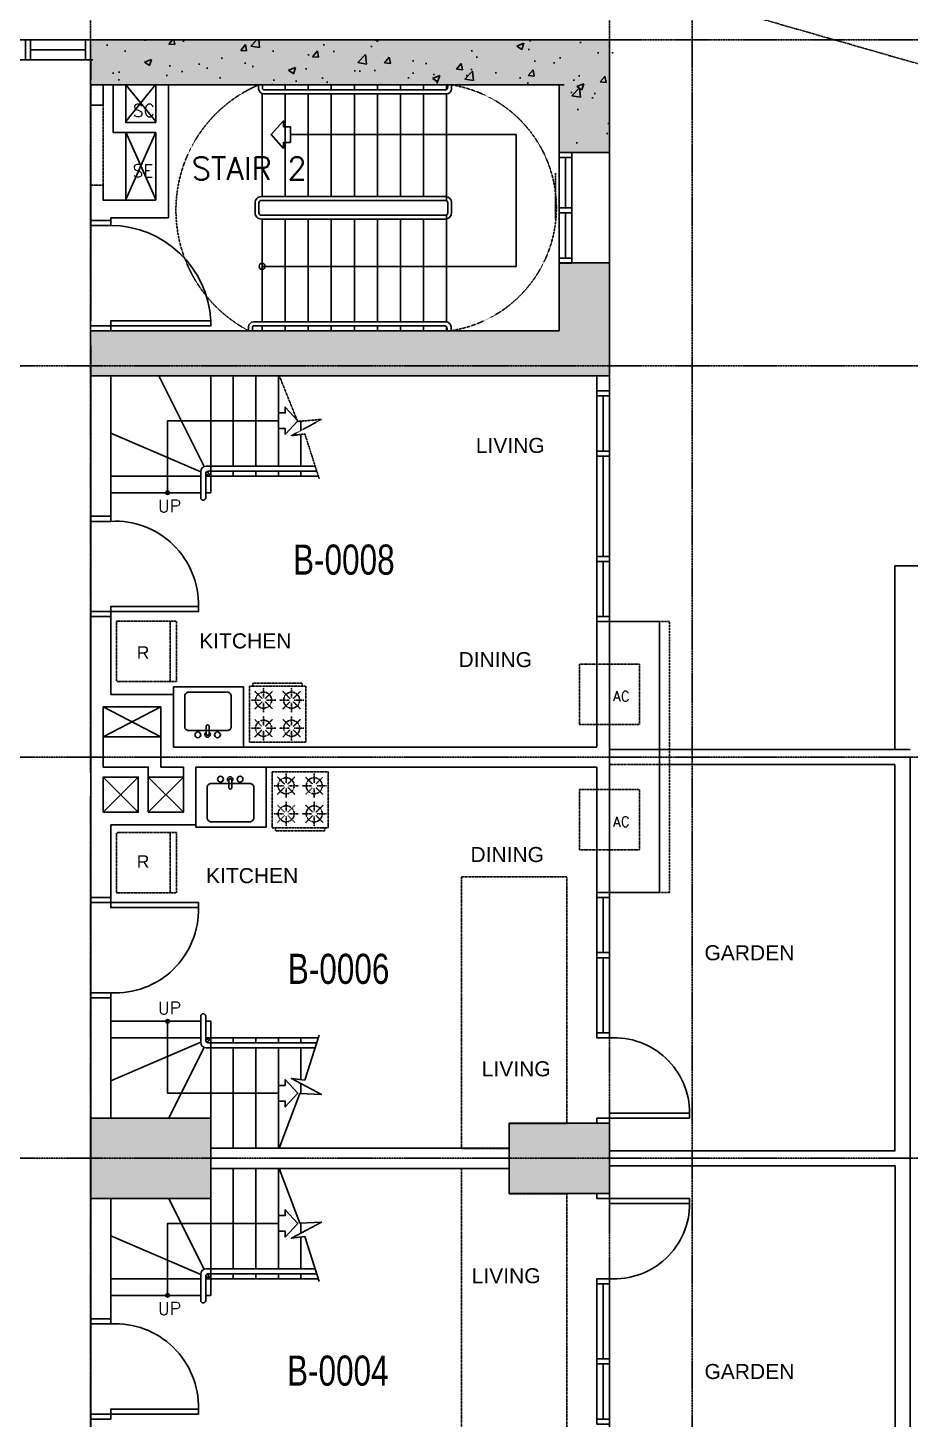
# Model space of a CAD drawing. Header units: inches. Extents: x -189245 to 740841, y -215444 to 469401.
# Drawn here: x -152777 to -143975, y -104905 to -91035 of the extents above; entities that cross this region are included whole.
import ezdxf
from ezdxf.enums import TextEntityAlignment as Align

# ---------------------------------------------------------------- set-up
doc = ezdxf.new("R2010")
doc.units = ezdxf.units.IN
doc.header["$LTSCALE"] = 10
doc.header["$MEASUREMENT"] = 0
for name, pattern in [('GRID NORMAL$0$GRID BASEMENT$0$GRID GROUND$0$GRID$0$$0$PHANTOM', [2.5, 1.25, -0.25, 0.25, -0.25, 0.25, -0.25]), ('HIDDEN', [0.375, 0.25, -0.125]), ('HIDDEN2', [0.1875, 0.125, -0.0625])]:
    doc.linetypes.add(name, pattern=pattern)
for name, color, linetype in [('1', 1, 'Continuous'), ('2', 2, 'Continuous'), ('3', 252, 'Continuous'), ('A-CMU PLASTER', 8, 'Continuous'), ('A-CMU WALL', 4, 'Continuous'), ('A-DOOR', 1, 'Continuous'), ('A-EQUIPMENT', 2, 'Continuous'), ('A-EQUIPTMENT', 1, 'Continuous'), ('A-FIXTURE', 2, 'Continuous'), ('A-GRID', 8, 'Continuous'), ('A-HATCH GRAVEL', 8, 'Continuous'), ('A-HATCH-SOLID', 252, 'Continuous'), ('A-RAILING', 2, 'Continuous'), ('A-SHEARWALL', 6, 'Continuous'), ('A-STAIR', 1, 'Continuous'), ('A-TEXT', 3, 'Continuous'), ('A-UNIT NUMBER', 2, 'Continuous'), ('A-WINDOW', 2, 'Continuous'), ('COLUMN', 6, 'Continuous'), ('HATCH TSG', 9, 'Continuous'), ('STIFENER', 6, 'Continuous'), ('TEXT', 3, 'Continuous'), ('TSG- LOW WALL', 22, 'Continuous'), ('TSG- OPENNING', 1, 'Continuous'), ('TSG- plaster', 4, 'Continuous'), ('TSG- PRE CAST', 4, 'Continuous'), ('TSG- WALL 100', 244, 'Continuous'), ('TSG-DIM_WINDWS', 1, 'Continuous')]:
    doc.layers.add(name, color=color, linetype=linetype)
doc.layers.add('DEFPOINT', color=7, linetype='Continuous', plot=False)
doc.styles.add('ARIAL', font='ARIAL.TTF', dxfattribs={"width": 0.75})
doc.styles.add('PRSP_Simplex', font='simplex.shx')

# ---------------------------------------------------------------- blocks, each defined once
blk = doc.blocks.new('SINK3')
at = {"layer": 'A-FIXTURE', "color": 2, "linetype": 'Continuous'}
for p, q in [((421, 17), (335, 17)), ((421, -12), (335, -12))]:
    blk.add_line(p, q, dxfattribs=at)
blk.add_lwpolyline([(40, 232), (342, 232, -0.414214), (382, 192), (382, -192, -0.414214), (342, -232), (40, -232, -0.414214), (0, -192), (0, 192, -0.414214)], format="xyb", close=True, dxfattribs=at)
at = {"layer": 'A-FIXTURE', "color": 2, "linetype": 'ByBlock'}
for centre in [(425, 100), (425, -95)]:
    blk.add_circle(centre, 28.8, dxfattribs=at)
at = {"layer": 'A-FIXTURE', "color": 2, "linetype": 'Continuous'}
for centre, radius, start, end in [((342, 3), 15.7, 115.7914, 244.2086), ((421, 3), 27.3, 211.2757, 148.7243), ((414, 3), 15.7, 295.7914, 64.2086)]:
    blk.add_arc(centre, radius, start, end, dxfattribs=at)
blk = doc.blocks.new('RANGE2')
at = {"layer": 'A-FIXTURE', "color": 1, "linetype": 'HIDDEN2'}
for p, q in [((-280, 0), (280, 0)), ((-280, 0), (-280, -560)), ((280, -560), (280, 0)), ((-158, -122), (-227, -53)), ((-140, -114), (-140, -18)), ((-122, -122), (-53, -53)), ((122, -122), (53, -53)), ((140, -114), (140, -18)), ((158, -122), (227, -53)), ((-166, -140), (-262, -140)), ((-158, -158), (-227, -227)), ((-140, -166), (-140, -262)), ((-122, -158), (-53, -227)), ((-114, -140), (-18, -140)), ((114, -140), (18, -140)), ((122, -158), (53, -227)), ((140, -166), (140, -262)), ((158, -158), (227, -227)), ((166, -140), (262, -140)), ((-158, -402), (-227, -333)), ((-140, -394), (-140, -298)), ((-122, -402), (-53, -333)), ((122, -402), (53, -333)), ((140, -394), (140, -298)), ((158, -402), (227, -333)), ((-166, -420), (-262, -420)), ((-158, -438), (-227, -507)), ((-140, -446), (-140, -542)), ((-122, -438), (-53, -507)), ((-114, -420), (-18, -420)), ((114, -420), (18, -420)), ((122, -438), (53, -507)), ((140, -446), (140, -542)), ((158, -438), (227, -507)), ((166, -420), (262, -420)), ((-280, -560), (280, -560)), ((-246, -560), (-246, -590)), ((-246, -590), (246, -590)), ((246, -560), (246, -590))]:
    blk.add_line(p, q, dxfattribs=at)
for centre in [(-140, -140), (140, -140), (-140, -420), (140, -420)]:
    blk.add_circle(centre, 80, dxfattribs=at)
blk = doc.blocks.new('REF')
at = {"color": 1, "linetype": 'HIDDEN2'}
blk.add_line((-300, 535), (300, 535), dxfattribs=at)
blk.add_lwpolyline([(-300, 0), (300, 0), (300, 600), (-300, 600)], close=True, dxfattribs=at)
blk = doc.blocks.new('A$C2BCE2093')
at = {"layer": 'TSG- OPENNING', "linetype": 'HIDDEN2'}
for points in [[(1000, 100), (1475, 100), (1475, 2809), (425, 2809), (425, 350), (1000, 350), (1000, 100)], [(1000, -100), (1475, -100), (1475, -2809), (425, -2809), (425, -350), (1000, -350), (1000, -100)]]:
    blk.add_lwpolyline(points, dxfattribs=at)

msp = doc.modelspace()

# ---------------------------------------------------------------- hatches: boundary and pattern name
at = {"layer": 'A-HATCH GRAVEL'}
h = msp.add_hatch(dxfattribs=at)
h.set_pattern_fill('AR-CONC', color=256, scale=100, style=0)
h.set_pattern_definition([(50, (-68190.95, 146482.3), (717.2602, -62.7521), [75, -825]), (355, (-68190.95, 146482.3), (-138.7513, 752.1921), [60, -660]), (100.4514, (-68131.2, 146477.06), (578.5094, 689.4395), [63.7402, -701.1421]), (46.1842, (-68190.95, 146682.3), (1067.241, -165.519), [112.5, -1237.5]), (96.6356, (-68102, 146668.5), (934.6627, 974.118), [95.6103, -1051.713]), (351.1842, (-68191, 146682.3), (934.662, 974.1186), [90, -990]), (21, (-68090.95, 146632.3), (596.907, -402.6189), [75, -825]), (326, (-68090.95, 146632.3), (243.3153, 725.15), [60, -660]), (71.4514, (-68041.2, 146598.74), (840.2226, 322.5305), [63.7402, -701.1421]), (37.5, (-68190.95, 146482.3), (12.15986, 332.89385), [0, -652, 0, -670, 0, -662.5]), (7.5, (-68190.95, 146482.3), (263.06954, 394.4117), [0, -382, 0, -637, 0, -252.5]), (327.5, (-68413.95, 146482.3), (533.82244, -22.55487), [0, -250, 0, -780, 0, -1035]), (317.5, (-68513.95, 146482.3), (583.1862, 100.105), [0, -325, 0, -518, 0, -735])])
h.paths.add_polyline_path([(-147374.75621, -91604.32588), (-147374.75621, -92254.32588), (-146974.75226, -92254.32588), (-146974.75226, -91154.32593), (-150404.43181, -91154.32593), (-150570.5119, -91604.32591)])
h.paths.add_polyline_path([(-150404.43181, -91154.32593), (-150987.25215, -91154.32593), (-150987.25215, -91604.32592), (-150570.5119, -91604.32591)])
h.paths.add_polyline_path([(-150987.25215, -91604.32592), (-150987.25215, -91154.32593), (-152149.75225, -91154.32593), (-152149.75225, -91604.32593)])
h.paths.add_polyline_path([(-146924.75621, -91154.32593), (-146974.75225, -91154.32593), (-146974.75225, -92229.32588), (-146974.75225, -92254.32588), (-146924.75621, -92254.32588)])
at = {"layer": 'A-HATCH-SOLID', "ltscale": 2}
for points in [[(-147475.111, -91604.32593), (-147474.75225, -92279.32593), (-146974.93225, -92279.32593), (-146975.111, -91654.32593), (-146975.111, -91154.32593), (-152150.111, -91154.32593), (-152150.111, -91604.32593)], [(-147474.75225, -91604.32593), (-147474.75225, -92279.32593), (-146974.93225, -92277.44933), (-146974.75225, -91654.32593), (-146974.75225, -91154.32593), (-152149.75225, -91154.32593), (-152149.75225, -91604.32593)], [(-147475.111, -94054.32583), (-147474.7672, -93379.32583), (-146975.111, -93379.32583), (-146975.111, -94004.32583), (-146975.111, -94504.32583), (-152150.111, -94504.32583), (-152150.111, -94054.32583)]]:
    msp.add_hatch(color=254, dxfattribs=at).paths.add_polyline_path(points)
at = {"layer": 'HATCH TSG'}
h = msp.add_hatch(color=254, dxfattribs=at)
h.paths.add_polyline_path([(-158824.71608, -94554.32588), (-158824.71608, -93854.32588), (-157824.71608, -93854.32588), (-157824.71608, -94554.32588)])
h.paths.add_polyline_path([(-158824.71608, -98654.32588), (-158824.71608, -97954.32588), (-157824.71608, -97954.32588), (-157824.71608, -98654.32588)])
h.paths.add_polyline_path([(-158824.71608, -106654.32588), (-158824.71608, -105954.32588), (-157724.71608, -105954.32588), (-157724.71608, -106654.32588)])
h.paths.add_polyline_path([(-152149.71608, -102704.32588), (-152149.71608, -101904.32588), (-150949.71608, -101904.32588), (-150949.71608, -102704.32588)])
h.paths.add_polyline_path([(-147974.76923, -102654.32588), (-147974.76923, -101954.32588), (-146974.76923, -101954.32588), (-146974.76923, -102654.32588)])
h.paths.add_polyline_path([(-140399.71608, -109654.32588), (-139699.71608, -109654.32588), (-139699.71608, -108554.32588), (-140399.71608, -108554.32588)])
h.paths.add_polyline_path([(-125399.71608, -117254.32588), (-124699.71608, -117254.32588), (-124699.71608, -116054.32588), (-125399.71608, -116054.32588)])
h.paths.add_polyline_path([(-131399.71608, -117254.32588), (-130699.71608, -117254.32588), (-130699.71608, -116054.32588), (-131399.71608, -116054.32588)])
h.paths.add_polyline_path([(-137399.71608, -117254.32588), (-136699.71608, -117254.32588), (-136699.71608, -116054.32588), (-137399.71608, -116054.32588)])
h.paths.add_polyline_path([(-143398.12939, -117054.32588), (-142698.12939, -117054.32588), (-142698.12939, -116054.32588), (-143398.12939, -116054.32588)])
h.paths.add_polyline_path([(-143398.12939, -120954.32588), (-142698.12939, -120954.32588), (-142698.12939, -122054.32588), (-143398.12939, -122054.32588)])
h.paths.add_polyline_path([(-137399.71608, -120954.32588), (-136699.71608, -120954.32588), (-136699.71608, -122054.32588), (-137399.71608, -122054.32588)])
h.paths.add_polyline_path([(-131399.71608, -120954.32588), (-130699.71608, -120954.32588), (-130699.71608, -122054.32588), (-131399.71608, -122054.32588)])
h.paths.add_polyline_path([(-125399.71608, -120954.32588), (-124699.71608, -120954.32588), (-124699.71608, -122054.32588), (-125399.71608, -122054.32588)])
h.paths.add_polyline_path([(-147974.76923, -128651.52747), (-147974.76923, -127951.52747), (-146974.76923, -127951.52747), (-146974.76923, -128651.52747)])
h.paths.add_polyline_path([(-152149.71672, -127901.52747), (-152149.71672, -128701.52747), (-150949.71672, -128701.52747), (-150949.71672, -127901.52747)])
h.paths.add_polyline_path([(-158824.71608, -136754.32588), (-158824.71608, -136054.32588), (-157824.71608, -136054.32588), (-157824.71608, -136754.32588)])
h.paths.add_polyline_path([(-158824.7154, -124654.32588), (-158824.7154, -123954.32588), (-157724.7154, -123954.32588), (-157724.7154, -124654.32588)])
h.paths.add_polyline_path([(-111949.71608, -110054.32588), (-111349.71608, -110054.32588), (-111349.71608, -108554.32588), (-111949.71608, -108554.32588)])
h.paths.add_polyline_path([(-111949.71608, -113054.32588), (-111349.71608, -113054.32588), (-111349.71608, -114554.32588), (-111949.71608, -114554.32588)])
h.paths.add_polyline_path([(-111949.71608, -117554.32588), (-111349.71608, -117554.32588), (-111349.71608, -116054.32588), (-111949.71608, -116054.32588)])
h.paths.add_polyline_path([(-111949.71608, -120554.32588), (-111349.71608, -120554.32588), (-111349.71608, -122054.32588), (-111949.71608, -122054.32588)])
h.paths.add_polyline_path([(-147974.76923, -109254.32588), (-147974.76923, -108554.32588), (-146974.76923, -108554.32588), (-146974.76923, -109254.32588)])
h.paths.add_polyline_path([(-147974.76923, -122054.32588), (-147974.76923, -121354.32588), (-146974.76923, -121354.32588), (-146974.76923, -122054.32588)])

# ---------------------------------------------------------------- linework, layer by layer
at = {"layer": '1', "linetype": 'HIDDEN2'}
msp.add_lwpolyline([(-150268.30544, -94503.85919), (-150085.00123, -94958.86102), (-149847.42269, -94938.60155), (-150146.80764, -95100.71953), (-150013.26354, -95083.26262), (-149869.66483, -95530.1954)], dxfattribs=at)
at = {"layer": '1'}
for points in [[(-150268.30544, -102203.85919), (-150062.92635, -101657.96633), (-149847.42269, -101669.32867), (-150146.80764, -101507.21069), (-150013.26354, -101524.6676), (-149869.66483, -101077.73482)], [(-150268.30544, -102404.79257), (-150062.92635, -102950.68543), (-149847.42269, -102939.3231), (-150146.80764, -103101.44107), (-150013.26354, -103083.98417), (-149869.66483, -103530.91695)]]:
    msp.add_lwpolyline(points, dxfattribs=at)
at = {"layer": '2', "color": 2}
for points in [[(-151949.55444, -95904.79257), (-151949.55444, -95954.79257), (-152149.55444, -95954.79257), (-152149.55444, -95904.79257)], [(-151949.55444, -96854.79257), (-151949.55444, -96804.79257), (-151074.55444, -96804.79257), (-151074.55444, -96854.79257)], [(-151949.55444, -96854.79257), (-151949.55444, -96904.79257), (-152149.55444, -96904.79257), (-152149.55444, -96854.79257)], [(-151949.55444, -99754.79257), (-151949.55444, -99704.79257), (-152149.55444, -99704.79257), (-152149.55444, -99754.79257)], [(-151949.55444, -99754.79257), (-151949.55444, -99804.79257), (-151074.55444, -99804.79257), (-151074.55444, -99754.79257)], [(-151949.55444, -100704.79257), (-151949.55444, -100654.79257), (-152149.75225, -100654.79257), (-152149.55444, -100704.79257)], [(-151949.55444, -103904.79257), (-151949.55444, -103954.79257), (-152149.55444, -103954.79257), (-152149.55444, -103904.79257)], [(-151949.55444, -104854.79257), (-151949.55444, -104804.79257), (-151074.55444, -104804.79257), (-151074.55444, -104854.79257)], [(-151949.55444, -104854.79257), (-151949.55444, -104904.79257), (-152149.55444, -104904.79257), (-152149.75225, -104854.79257)]]:
    msp.add_lwpolyline(points, close=True, dxfattribs=at)
at = {"layer": '3', "color": 251, "linetype": 'GRID NORMAL$0$GRID BASEMENT$0$GRID GROUND$0$GRID$0$$0$PHANTOM', "flags": 128}
msp.add_lwpolyline([(-107742.41972, -101734.50066), (-108206.40253, -110412.10517), (-107824.74369, -122516.08949), (-106849.52911, -130587.38781), (-161513.31385, -143935.92849), (-162770.44794, -137090.40339), (-163725.52094, -129792.63417), (-164305.8868, -122455.55195), (-164509.46994, -115118.3758), (-164333.28528, -107790.4935), (-163778.69946, -100461.44618), (-162851.04772, -93180.30189), (-161617.26667, -86330.52932), (-107723.46534, -101727.30424)], dxfattribs=at)
at = {"layer": 'A-CMU PLASTER'}
msp.add_line((-152149.55444, -96904.79257), (-151999.55444, -96904.79257), dxfattribs=at)
at = {"layer": 'A-CMU WALL', "linetype": 'Continuous'}
for p, q in [((-152149.57151, -91354.32588), (-152149.57151, -91354.32588)), ((-152149.57151, -91554.32588), (-152149.57151, -91354.32588)), ((-152149.57151, -91554.32588), (-152149.57151, -91354.32588)), ((-151799.74324, -91654.32588), (-151799.74324, -91979.32588))]:
    msp.add_line(p, q, dxfattribs=at)
at = {"layer": 'A-CMU WALL', "color": 1, "linetype": 'ByBlock', "ltscale": 100}
for p, q in [((-151799.74324, -91604.32593), (-151499.49486, -91969.78145)), ((-151797.48572, -91969.78145), (-151499.49276, -91598.3073)), ((-151797.48572, -92073.78145), (-151499.48572, -92747.8406)), ((-151499.48984, -92073.78145), (-151797.48572, -92747.78145))]:
    msp.add_line(p, q, dxfattribs=at)
at = {"layer": 'A-CMU WALL', "color": 1, "linetype": 'Continuous'}
msp.add_line((-152024.57151, -92755.32588), (-152024.57151, -92754.32593), dxfattribs=at)
at = {"layer": 'A-CMU WALL', "color": 1}
for p, q in [((-152024.46688, -97804.32119), (-151449.67992, -98104.32588)), ((-152024.46688, -97804.32119), (-151449.67992, -98104.32588)), ((-152024.45984, -98104.32115), (-151449.67992, -97804.32588)), ((-152024.4631, -98852.67121), (-151674.4631, -98504.32588)), ((-151674.46346, -98854.32588), (-152024.4631, -98504.32588)), ((-151574.4631, -98852.67121), (-151224.4631, -98504.32588)), ((-151224.46346, -98854.32588), (-151574.4631, -98504.32588))]:
    msp.add_line(p, q, dxfattribs=at)
at = {"layer": 'A-CMU WALL'}
for points in [[(-152024.59979, -98104.32119), (-152024.57151, -97804.32119), (-151449.78361, -97804.32588), (-151449.78361, -98104.32588)], [(-152024.4631, -98854.32588), (-151674.57151, -98854.32588), (-151674.4631, -98504.32588), (-152024.4631, -98504.32588)], [(-151574.4631, -98854.32588), (-151224.46346, -98854.32588), (-151224.4631, -98504.32588), (-151574.4631, -98504.32588)]]:
    msp.add_lwpolyline(points, close=True, dxfattribs=at)
at = {"layer": 'A-DOOR', "color": 8}
msp.add_line((-152149.55444, -93954.79257), (-152149.55444, -92954.79257), dxfattribs=at)
at = {"layer": 'A-DOOR', "color": 1}
msp.add_line((-152149.55444, -92954.79257), (-152149.55444, -93954.79257), dxfattribs=at)
at = {"layer": 'A-DOOR'}
msp.add_line((-152149.55444, -95954.79257), (-152149.55444, -109522.41931), dxfattribs=at)
at = {"layer": 'A-DOOR', "color": 2}
for points in [[(-151950.1301, -92955.25921), (-151950.1301, -93005.25921), (-152150.1301, -93005.25921), (-152150.1301, -92955.25921)], [(-151950.1301, -94005.25921), (-151950.1301, -94055.25921), (-152149.94935, -94055.25921), (-152149.94935, -94005.25921)], [(-151950.1301, -94005.25921), (-151950.1301, -93955.25921), (-150950.1301, -93955.25921), (-150950.1301, -94005.25921)], [(-151950.1301, -94005.25921), (-151950.1301, -93955.25921), (-150950.1301, -93955.25921), (-150950.1301, -94005.25921)]]:
    msp.add_lwpolyline(points, close=True, dxfattribs=at)
at = {"layer": 'A-DOOR', "color": 1}
msp.add_arc((-151956.0682, -94012.82564), 1007.58392, 3.275270886, 89.662330542, dxfattribs=at)
msp.add_arc((-151956.0682, -94012.82564), 1007.58392, 3.275270886, 89.662330542, dxfattribs=at)
at = {"layer": 'A-DOOR'}
for centre, start, end in [((-151904.8978, -96784.19015), 358.578672429, 93.081958546), ((-151904.8978, -96784.19015), 358.578672429, 93.081958546), ((-151904.8978, -99825.395), 266.918041454, 1.421327571), ((-151904.8978, -104784.19015), 358.578672429, 93.081958546)]:
    msp.add_arc(centre, 830.59891, start, end, dxfattribs=at)
at = {"layer": 'A-EQUIPMENT', "ltscale": 100}
msp.add_lwpolyline([(-146974.75225, -99654.32294), (-146474.75225, -99654.32294), (-146474.75225, -96954.32878), (-146974.75225, -96954.32878)], dxfattribs=at)
at = {"layer": 'A-EQUIPTMENT', "linetype": 'HIDDEN'}
msp.add_lwpolyline([(-146474.75225, -99654.32294), (-146374.75225, -99654.32294), (-146374.75225, -96954.32878), (-146474.75225, -96954.32878)], dxfattribs=at)
at = {"layer": 'A-EQUIPTMENT', "color": 1, "linetype": 'HIDDEN2'}
for points in [[(-146674.75225, -97979.32586), (-147274.75225, -97979.32586), (-147274.75225, -97379.32586), (-146674.75225, -97379.32586)], [(-146674.75225, -98629.32586), (-147274.75225, -98629.32586), (-147274.75225, -99229.32586), (-146674.75225, -99229.32586)]]:
    msp.add_lwpolyline(points, close=True, dxfattribs=at)
at = {"layer": 'A-FIXTURE', "color": 2}
for p, q in [((-150625.04007, -97603.85919), (-151324.66285, -97603.85919)), ((-151324.66285, -97680.31298), (-151324.66285, -97603.85919)), ((-150625.04007, -97603.85919), (-150625.04007, -98203.85919)), ((-150399.82361, -99004.07103), (-150399.82361, -98404.07103)), ((-151099.44639, -98928.49842), (-151099.44639, -99004.07103)), ((-150399.82361, -99004.07103), (-151099.44639, -99004.07103))]:
    msp.add_line(p, q, dxfattribs=at)
at = {"layer": 'A-GRID', "linetype": 'GRID NORMAL$0$GRID BASEMENT$0$GRID GROUND$0$GRID$0$$0$PHANTOM'}
for p, q in [((-152149.75225, -84045.69046), (-152149.75225, -98460.43838)), ((-146149.75225, -84045.69046), (-146149.75225, -142774.05561)), ((-146974.75225, -85545.62796), (-146974.75226, -142849.05561)), ((-106879.08048, -91154.32588), (-168894.52032, -91154.32588)), ((-147514.09979, -92482.42955), (-147514.09979, -92944.47009)), ((-106879.08048, -94404.32588), (-168894.52032, -94404.32588)), ((-106879.08048, -98304.32588), (-168894.52032, -98304.32588)), ((-152149.75225, -98698.43838), (-152149.75225, -105930.21338)), ((-106879.08048, -102304.32588), (-168894.52032, -102304.32588)), ((-106879.08048, -102304.32588), (-168894.52032, -102304.32588))]:
    msp.add_line(p, q, dxfattribs=at)
at = {"layer": 'A-RAILING'}
for p, q in [((-149909.95642, -95404.79295), (-150997.1114, -95404.79295)), ((-151052.1114, -95719.79295), (-151052.1114, -95459.79295)), ((-151002.1114, -95719.79295), (-151002.1114, -95479.79295)), ((-150977.1114, -95454.79295), (-149893.8915, -95454.79295)), ((-151052.1114, -100888.13727), (-151052.1114, -101148.13727)), ((-151002.1114, -100888.13727), (-151002.1114, -101128.13727)), ((-149909.95642, -101203.13727), (-150997.1114, -101203.13727)), ((-150977.1114, -101153.13727), (-149893.8915, -101153.13727)), ((-151052.1114, -103720.51449), (-151052.1114, -103460.51449)), ((-149909.95642, -103405.51449), (-150997.1114, -103405.51449)), ((-150977.1114, -103455.51449), (-149893.8915, -103455.51449)), ((-151002.1114, -103720.51449), (-151002.1114, -103480.51449))]:
    msp.add_line(p, q, dxfattribs=at)
for centre, radius, start, end in [((-150997.1114, -95459.79295), 55, 90, 180), ((-150977.1114, -95479.79295), 25, 90, 180), ((-151027.1114, -95719.79295), 25, 180, 0), ((-151027.1114, -100888.13727), 25, 0, 180), ((-150997.1114, -101148.13727), 55, 180, 270), ((-150977.1114, -101128.13727), 25, 180, 270), ((-150997.1114, -103460.51449), 55, 90, 180), ((-150977.1114, -103480.51449), 25, 90, 180), ((-151027.1114, -103720.51449), 25, 180, 0)]:
    msp.add_arc(centre, radius, start, end, dxfattribs=at)
at = {"layer": 'A-SHEARWALL'}
for p, q in [((-146974.75225, -91154.32588), (-152149.75225, -91154.32588)), ((-146974.75225, -91154.32588), (-152149.75225, -91154.32588)), ((-147424.75621, -91604.32588), (-152149.75225, -91604.32593)), ((-151499.74324, -91979.32593), (-151499.74324, -91604.32593)), ((-151499.74324, -92754.32593), (-151499.74324, -92079.32593))]:
    msp.add_line(p, q, dxfattribs=at)
at = {"layer": 'A-SHEARWALL', "color": 4}
for points in [[(-147475.111, -91604.32593), (-147474.75225, -92279.32593), (-146974.93225, -92279.32593), (-146975.111, -91654.32593), (-146975.111, -91654.32593), (-146975.111, -91154.32593), (-152150.111, -91154.32593), (-152150.111, -91604.32593), (-152150.111, -91604.32593), (-152150.111, -91604.32593), (-147475.111, -91604.32593)], [(-147474.75225, -91604.32593), (-147474.75225, -92279.32593), (-146974.93225, -92277.44933), (-146974.75225, -91654.32593), (-146974.75225, -91654.32593), (-146974.75225, -91154.32593), (-152149.75225, -91154.32593), (-152149.75225, -91604.32593), (-152149.75225, -91604.32593), (-152149.75225, -91604.32593), (-147474.75225, -91604.32593)], [(-147475.111, -94054.32583), (-147474.7672, -93379.32583), (-146975.111, -93379.32583), (-146975.111, -94004.32583), (-146975.111, -94004.32583), (-146975.111, -94504.32583), (-152150.111, -94504.32583), (-152150.111, -94054.32583), (-152150.111, -94054.32583), (-152150.111, -94054.32583), (-147475.111, -94054.32583)]]:
    msp.add_lwpolyline(points, dxfattribs=at)
at = {"layer": 'A-STAIR', "color": 2, "linetype": 'Continuous'}
for p, q in [((-150474.37857, -91642.32591), (-150474.37857, -91604.32591)), ((-150436.37857, -91634.32591), (-150436.37857, -91604.32591)), ((-150416.37857, -91654.32591), (-148617.37193, -91654.32591)), ((-148587.37193, -91624.32591), (-148587.37193, -91604.32591)), ((-148549.37193, -91642.32591), (-148549.37193, -91604.32591)), ((-150424.37857, -91692.32591), (-148599.37193, -91692.32591)), ((-150574.23317, -94016.32583), (-150574.23317, -94054.32583)), ((-150536.23317, -94024.32583), (-150536.23317, -94054.32583)), ((-150524.23317, -93966.32583), (-148605.36884, -93966.32583)), ((-150516.23317, -94004.32583), (-148623.12964, -94004.32583)), ((-148593.12964, -94034.32583), (-148593.12964, -94054.32583)), ((-148555.12964, -94016.32583), (-148555.12964, -94054.32583))]:
    msp.add_line(p, q, dxfattribs=at)
at = {"layer": 'A-STAIR', "linetype": 'Continuous'}
msp.add_line((-148391.05873, -91554.48867), (-148391.05873, -91554.48867), dxfattribs=at)
at = {"layer": 'A-STAIR'}
for p, q in [((-152149.57151, -91804.82591), (-152024.57151, -91804.82591)), ((-151018.97712, -95409.32622), (-151470.41381, -94504.79247)), ((-150952.1114, -95404.79295), (-150952.1114, -94504.79221)), ((-150952.1114, -95605.21016), (-150952.1114, -94504.79247)), ((-150727.1114, -95404.79295), (-150727.1114, -94504.79228)), ((-150502.1114, -95404.79295), (-150502.1114, -94504.79236)), ((-150277.1114, -95404.79295), (-150277.1114, -94504.79244)), ((-150052.1114, -95049.44119), (-150052.1114, -94952.66424)), ((-151052.1114, -95461.79759), (-151949.55444, -95075.93875)), ((-150052.1114, -95404.79295), (-150052.1114, -95088.34082)), ((-151052.1114, -95504.79294), (-151949.55444, -95504.79292)), ((-150952.1114, -95504.79295), (-151002.1114, -95483.29527)), ((-150952.1114, -95504.79295), (-151002.1114, -95504.79295)), ((-150952.1114, -95504.79295), (-150985.9903, -95456.42277)), ((-150952.1114, -95669.79295), (-150952.1114, -95504.79295)), ((-150952.1114, -95504.79295), (-149877.82659, -95504.79295)), ((-150727.1114, -95504.79295), (-150727.1114, -95454.79295)), ((-150502.1114, -95504.79295), (-150502.1114, -95454.79295)), ((-150277.1114, -95504.79295), (-150277.1114, -95454.79295)), ((-150052.1114, -95504.79295), (-150052.1114, -95454.79295)), ((-151949.55444, -95669.79295), (-151052.1114, -95669.79295)), ((-151002.1114, -95669.79295), (-150952.1114, -95669.79295)), ((-151949.55444, -100938.13727), (-151052.1114, -100938.13727)), ((-151002.1114, -100938.13727), (-150952.1114, -100938.13727)), ((-150952.1114, -100938.13727), (-150952.1114, -101103.13727)), ((-151052.1114, -101103.13728), (-151949.55444, -101103.1373)), ((-150952.1114, -101103.13727), (-151002.1114, -101103.13728)), ((-150952.1114, -101103.13727), (-151002.1114, -101124.63495)), ((-150952.1114, -101103.13727), (-150985.9903, -101151.50745)), ((-150952.1114, -101002.72006), (-150952.1114, -102103.13775)), ((-150952.1114, -101103.13727), (-149877.82659, -101103.13727)), ((-150727.1114, -101103.13727), (-150727.1114, -101153.13727)), ((-150502.1114, -101103.13727), (-150502.1114, -101153.13727)), ((-150277.1114, -101103.13727), (-150277.1114, -101153.13727)), ((-150052.1114, -101103.13727), (-150052.1114, -101153.13727)), ((-151052.1114, -101146.13263), (-151949.55444, -101531.99147)), ((-151018.97712, -101198.604), (-151372.58699, -101907.1243)), ((-150952.1114, -101203.13727), (-150952.1114, -102103.13802)), ((-150727.1114, -101203.13727), (-150727.1114, -102203.85919)), ((-150502.1114, -101203.13727), (-150502.1114, -102203.85919)), ((-150277.1114, -101203.13727), (-150277.1114, -102203.85919)), ((-150052.1114, -101203.13727), (-150052.1114, -101519.5894)), ((-150052.1114, -101558.48903), (-150052.1114, -101655.26598)), ((-150727.1114, -103405.51449), (-150727.1114, -102404.79257)), ((-150502.1114, -103405.51449), (-150502.1114, -102404.79257)), ((-150277.1114, -103405.51449), (-150277.1114, -102404.79257)), ((-150952.1114, -103405.51449), (-150952.1114, -102505.51375)), ((-150952.1114, -103605.9317), (-150952.1114, -102505.51402)), ((-151018.97712, -103410.04777), (-151372.58699, -102701.52747)), ((-150052.1114, -103050.16274), (-150052.1114, -102953.38579)), ((-151052.1114, -103462.51914), (-151949.55444, -103076.6603)), ((-150052.1114, -103405.51449), (-150052.1114, -103089.06236)), ((-150952.1114, -103505.51449), (-150985.9903, -103457.14431)), ((-150727.1114, -103505.51449), (-150727.1114, -103455.51449)), ((-150502.1114, -103505.51449), (-150502.1114, -103455.51449)), ((-150277.1114, -103505.51449), (-150277.1114, -103455.51449)), ((-150052.1114, -103505.51449), (-150052.1114, -103455.51449)), ((-151052.1114, -103505.51449), (-151949.55444, -103505.51446)), ((-150952.1114, -103505.51449), (-151002.1114, -103484.01681)), ((-150952.1114, -103505.51449), (-151002.1114, -103505.51449)), ((-150952.1114, -103670.51449), (-150952.1114, -103505.51449)), ((-150952.1114, -103505.51449), (-149877.82659, -103505.51449)), ((-151949.55444, -103670.51449), (-151052.1114, -103670.51449)), ((-151002.1114, -103670.51449), (-150952.1114, -103670.51449))]:
    msp.add_line(p, q, dxfattribs=at)
at = {"layer": 'A-STAIR', "linetype": 'Continuous'}
for points in [[(-150209.37193, -91654.32591), (-150209.37193, -91604.32591)], [(-149979.37193, -91654.32591), (-149979.37193, -91604.32591)], [(-149749.37193, -91654.32591), (-149749.37193, -91604.32591)], [(-149519.37193, -91654.32591), (-149519.37193, -91604.32591)], [(-149289.37193, -91654.32591), (-149289.37193, -91604.32591)], [(-149059.37193, -91654.32591), (-149059.37193, -91604.32591)], [(-148829.37193, -91654.32591), (-148829.37193, -91604.32591)], [(-148599.37193, -91604.32591), (-148599.37193, -91648.32591)], [(-148599.37193, -91608.96195), (-148599.37193, -91648.32591)], [(-150439.37193, -92717.46393), (-150439.37193, -91690.02496)], [(-150209.37193, -92717.46393), (-150209.37193, -91692.32591)], [(-149979.37193, -92717.46393), (-149979.37193, -91692.32591)], [(-149749.37193, -92717.46393), (-149749.37193, -91692.32591)], [(-149519.37193, -92717.46393), (-149519.37193, -91692.32591)], [(-149289.37193, -92717.46393), (-149289.37193, -91692.32591)], [(-149059.37193, -92717.46393), (-149059.37193, -91692.32591)], [(-148829.37193, -92717.46393), (-148829.37193, -91692.32591)], [(-148599.37193, -91692.32591), (-148599.37193, -92759.10977)], [(-148599.37193, -91692.32591), (-148599.37193, -92759.10977)], [(-148599.37193, -92900.17809), (-148599.37193, -93966.65845)], [(-148599.37193, -92900.17809), (-148599.37193, -92941.82393)], [(-150439.37193, -92941.82393), (-150439.37193, -93966.32583)], [(-150209.37193, -92941.82393), (-150209.37193, -93966.32583)], [(-149979.37193, -92941.82393), (-149979.37193, -93966.32583)], [(-149749.37193, -92941.82393), (-149749.37193, -93966.32583)], [(-149519.37193, -92941.82393), (-149519.37193, -93966.32583)], [(-149289.37193, -92941.82393), (-149289.37193, -93966.32583)], [(-149059.37193, -92941.82393), (-149059.37193, -93966.32583)], [(-148829.37193, -92941.82393), (-148829.37193, -93966.32583)], [(-148599.37193, -92941.82393), (-148599.37193, -93966.65845)], [(-150439.37193, -94004.32583), (-150439.37193, -94054.32583)], [(-150209.37193, -94004.32583), (-150209.37193, -94054.32583)], [(-149979.37193, -94004.32583), (-149979.37193, -94054.32583)], [(-149749.37193, -94004.32583), (-149749.37193, -94054.32583)], [(-149519.37193, -94004.32583), (-149519.37193, -94054.32583)], [(-149289.37193, -94004.32583), (-149289.37193, -94054.32583)], [(-149059.37193, -94004.32583), (-149059.37193, -94054.32583)], [(-148829.37193, -94004.32583), (-148829.37193, -94054.32583)], [(-148599.37193, -94016.00723), (-148599.37193, -94054.32583)], [(-148599.37193, -94016.00723), (-148599.37193, -94054.32583)]]:
    msp.add_lwpolyline(points, dxfattribs=at)
at = {"layer": 'A-STAIR', "color": 3, "linetype": 'HIDDEN2'}
msp.add_lwpolyline([(-152024.57151, -91804.82591), (-152149.57151, -91804.82591), (-152149.57151, -92604.82591), (-152024.57151, -92604.82591)], close=True, dxfattribs=at)
at = {"layer": 'A-STAIR', "color": 2}
for points in [[(-150225.07383, -92236.64393), (-150349.37857, -92100.14393), (-150225.07383, -91963.64393), (-150225.07383, -92022.14393), (-150156.25371, -92022.14393), (-150156.25371, -92178.14393), (-150225.07383, -92178.14393)], [(-150208.29128, -95089.16424), (-150083.98654, -94952.66424), (-150208.29128, -94816.16424), (-150208.29128, -94874.66424), (-150277.1114, -94874.66424), (-150277.1114, -95030.66424), (-150208.29128, -95030.66424)], [(-150208.29128, -101518.76598), (-150083.98654, -101655.26598), (-150208.29128, -101791.76598), (-150208.29128, -101733.26598), (-150277.1114, -101733.26598), (-150277.1114, -101577.26598), (-150208.29128, -101577.26598)], [(-150208.29128, -103089.88579), (-150083.98654, -102953.38579), (-150208.29128, -102816.88579), (-150208.29128, -102875.38579), (-150277.1114, -102875.38579), (-150277.1114, -103031.38579), (-150208.29128, -103031.38579)]]:
    msp.add_lwpolyline(points, close=True, dxfattribs=at)
at = {"layer": 'A-STAIR'}
for points in [[(-150439.37193, -93413.14393), (-147906.25217, -93413.14393), (-147906.25217, -92100.14393), (-150156.25371, -92100.14393)], [(-150277.1114, -94952.66424), (-151382.1114, -94952.66424), (-151382.1114, -95669.79295)], [(-150277.1114, -101655.26598), (-151382.1114, -101655.26598), (-151382.1114, -100938.13727)], [(-150277.1114, -102953.38579), (-151382.1114, -102953.38579), (-151382.1114, -103670.51449)]]:
    msp.add_lwpolyline(points, dxfattribs=at)
at = {"layer": 'A-STAIR', "color": 2, "linetype": 'Continuous'}
for points in [[(-150430.2988, -92717.46393), (-150446.83536, -92717.46393, 0.4142135624), (-150509.83536, -92780.46393), (-150509.83536, -92878.82393, 0.4142135624), (-150446.83536, -92941.82393), (-150430.2988, -92941.82393)], [(-150430.2988, -92755.46393), (-150446.83536, -92755.46393, 0.4142135624), (-150471.83536, -92780.46393), (-150471.83536, -92878.82393, 0.4142135624), (-150446.83536, -92903.82393), (-150430.2988, -92903.82393)], [(-148587.37193, -92780.46393, 0.4142135624), (-148612.37193, -92755.46393), (-150439.27395, -92755.46393)], [(-148643.99169, -92941.82393), (-148612.37193, -92941.82393, 0.4038880313), (-148549.37193, -92875.64188), (-148549.37193, -92777.28188, 0.3991201495), (-148607.07326, -92717.46393), (-150430.2988, -92717.46393)], [(-148643.99169, -92903.82393), (-148612.37193, -92903.82393, 0.4142135624), (-148587.37193, -92878.82393), (-148587.37193, -92780.46393)]]:
    msp.add_lwpolyline(points, format="xyb", dxfattribs=at)
for points in [[(-150446.83536, -92903.82393), (-148612.37193, -92903.82393)], [(-150446.83536, -92941.82393), (-149411.38889, -92941.82393)], [(-149411.38889, -92941.82393), (-148628.18181, -92941.82393)]]:
    msp.add_lwpolyline(points, dxfattribs=at)
at = {"layer": 'A-STAIR', "color": 2}
for centre, radius in [((-150439.37193, -93413.14393), 30), ((-151382.1114, -95669.79295), 18.30594), ((-151382.1114, -100938.13727), 18.30594), ((-151382.1114, -103670.51449), 18.30594)]:
    msp.add_circle(centre, radius, dxfattribs=at)
at = {"layer": 'A-STAIR', "linetype": 'HIDDEN'}
for centre, radius, start, end in [((-149941.18485, -92853.09212), 1357.83379, 113.121339284, 242.210838189), ((-148743.97196, -92828.87529), 1239.91549, 278.76039142, 80.970308923)]:
    msp.add_arc(centre, radius, start, end, dxfattribs=at)
at = {"layer": 'A-STAIR', "color": 2, "linetype": 'Continuous'}
for centre, radius, start, end in [((-150424.37857, -91642.32591), 50, 180, 270), ((-150416.37857, -91634.32591), 20, 180, 270), ((-148617.37193, -91624.32591), 30, 270, 0), ((-148599.37193, -91642.32591), 50, 270, 0), ((-150524.23317, -94016.32583), 50, 90, 180), ((-150516.23317, -94024.32583), 20, 90, 180), ((-148623.12964, -94034.32583), 30, 0, 90), ((-148605.12964, -94016.32583), 50, 0, 90)]:
    msp.add_arc(centre, radius, start, end, dxfattribs=at)
at = {"layer": 'A-WINDOW', "color": 1, "ltscale": 50}
for p, q in [((-152199.75225, -91154.23593), (-153399.75225, -91154.32593)), ((-152199.75225, -91354.32588), (-153399.75225, -91354.41588)), ((-147474.76763, -92305.9426), (-147474.76763, -93355.94255)), ((-147349.75225, -92329.32593), (-147349.87878, -93330.9425))]:
    msp.add_line(p, q, dxfattribs=at)
at = {"layer": 'A-WINDOW', "color": 2}
for p, q in [((-152199.75225, -91254.23593), (-152749.86245, -91254.32244)), ((-147412.35763, -92329.32593), (-147412.26763, -92831.05272)), ((-147412.26763, -92881.05272), (-147412.36252, -93330.9425)), ((-147037.17997, -94704.32881), (-147037.17997, -95254.32881)), ((-147037.17997, -95304.32881), (-147037.17997, -96304.32881)), ((-147037.17997, -96354.32881), (-147037.17997, -96904.32881)), ((-147037.32203, -100254.32588), (-147037.32203, -99704.32588)), ((-147037.32203, -101054.32588), (-147037.32203, -100304.32588)), ((-147037.17997, -103554.32588), (-147037.17997, -104304.32588)), ((-147037.17997, -104354.32588), (-147037.17997, -104904.32588))]:
    msp.add_line(p, q, dxfattribs=at)
at = {"layer": 'A-WINDOW', "color": 1, "ltscale": 100}
for p, q in [((-147099.60768, -94704.32881), (-147099.60768, -95254.32881)), ((-146974.75225, -95254.32881), (-146974.75225, -94704.32881)), ((-147099.60768, -95304.32881), (-147099.60768, -96304.32881)), ((-146974.75225, -96304.32881), (-146974.75225, -95304.32881)), ((-147099.60768, -96354.32881), (-147099.60768, -96904.32881)), ((-146974.75225, -96904.32881), (-146974.75225, -96354.32881)), ((-147099.60768, -99704.32588), (-147099.60768, -100254.32588)), ((-146975.03639, -99704.32588), (-146974.75225, -100254.32588)), ((-147099.60768, -100304.32588), (-147099.60768, -101054.42129)), ((-146974.75225, -101054.42129), (-146974.75225, -100304.32588)), ((-147099.60768, -104904.32588), (-147099.60768, -103554.32588)), ((-147099.60768, -103554.32588), (-147099.60768, -104904.32588)), ((-146974.75225, -104904.32588), (-146974.75225, -103554.32588))]:
    msp.add_line(p, q, dxfattribs=at)
at = {"layer": 'A-WINDOW', "color": 3, "linetype": 'HIDDEN2'}
for p, q in [((-146974.75225, -98229.32588), (-146374.75225, -98229.32588)), ((-146974.75225, -98379.32588), (-146374.75225, -98379.28638))]:
    msp.add_line(p, q, dxfattribs=at)
at = {"layer": 'A-WINDOW', "color": 2}
for points in [[(-152749.75225, -91154.32245), (-152799.75225, -91154.32245), (-152799.75225, -91354.3224), (-152749.75225, -91354.3224)], [(-152149.75225, -91154.23593), (-152199.75225, -91154.23593), (-152199.75225, -91354.32588), (-152149.75225, -91354.32588)], [(-147474.75225, -92279.32593), (-147474.75225, -92329.32593), (-147349.75225, -92329.32593), (-147349.75225, -92279.32593)], [(-147474.76763, -92831.05272), (-147474.76763, -92881.05272), (-147349.76763, -92881.05272), (-147349.76763, -92831.05272)], [(-147474.87878, -93330.9425), (-147474.87878, -93380.9425), (-147349.87878, -93380.9425), (-147349.87878, -93330.9425)], [(-146974.75225, -94704.32881), (-146974.75225, -94654.32881), (-147099.60768, -94654.32881), (-147099.60768, -94704.32881)], [(-146974.75225, -95304.32881), (-146974.75225, -95254.32881), (-147099.60768, -95254.32881), (-147099.60768, -95304.32881)], [(-146974.75225, -96354.32881), (-146974.75225, -96304.32881), (-147099.60768, -96304.32881), (-147099.60768, -96354.32881)], [(-146974.75225, -96954.32881), (-146974.75225, -96904.32881), (-147099.60768, -96904.32881), (-147099.60768, -96954.32881)], [(-146975.03639, -99704.32588), (-146974.75225, -99654.32588), (-147099.60768, -99654.32588), (-147099.60768, -99704.32588)], [(-146975.03639, -100304.32588), (-146974.75225, -100254.32588), (-147099.60768, -100254.32588), (-147099.60768, -100304.32588)], [(-146974.75225, -101104.42129), (-146974.75225, -101054.42129), (-147099.60768, -101054.42129), (-147099.60768, -101104.42129)], [(-146974.75225, -103554.32588), (-146974.75225, -103504.32588), (-147099.60768, -103504.32588), (-147099.60768, -103554.32588)], [(-146974.75225, -103554.32588), (-146974.75225, -103504.32588), (-147099.60768, -103504.32588), (-147099.60768, -103554.32588)], [(-146974.75225, -104354.32588), (-146974.75225, -104304.32588), (-147099.60768, -104304.32588), (-147099.60768, -104354.32588)], [(-146974.75225, -104354.32588), (-146974.75225, -104304.32588), (-147099.60768, -104304.32588), (-147099.60768, -104354.32588)], [(-146974.75225, -104954.32588), (-146974.75225, -104904.32588), (-147099.60768, -104904.32588), (-147099.60768, -104954.32588)]]:
    msp.add_lwpolyline(points, close=True, dxfattribs=at)
at = {"layer": 'A-WINDOW'}
for points in [[(-146974.75225, -101904.32588), (-146974.75225, -101954.32588), (-147099.54367, -101954.32022), (-147099.54743, -101904.32588)], [(-146174.75225, -101904.32588), (-146174.75225, -101854.32588), (-146974.75225, -101854.32588), (-146974.75225, -101904.32588)], [(-146974.75225, -102704.32588), (-146974.75225, -102654.32588), (-147099.54367, -102654.33155), (-147099.54743, -102704.32588)], [(-146174.75225, -102704.32588), (-146174.75225, -102754.32588), (-146974.75225, -102754.32588), (-146974.75225, -102704.32588)]]:
    msp.add_lwpolyline(points, close=True, dxfattribs=at)
at = {"layer": 'A-WINDOW', "color": 1}
for centre, start, end in [((-146926.28354, -101854.31354), 359.999058871, 93.672905866), ((-146926.28354, -102754.33823), 266.327094134, 0.000941129)]:
    msp.add_arc(centre, 751.53128, start, end, dxfattribs=at)
at = {"layer": 'COLUMN'}
for points in [[(-152149.71608, -102704.32588), (-152149.71608, -101904.32588), (-150949.71608, -101904.32588), (-150949.71608, -102704.32588)], [(-147974.76923, -101954.32593), (-147974.76923, -102654.32593), (-146974.76923, -102654.32593), (-146974.76923, -101954.32593)]]:
    msp.add_lwpolyline(points, close=True, dxfattribs=at)
at = {"layer": 'DEFPOINT'}
msp.add_lwpolyline([(-153449.75225, -139454.41584), (-146974.75225, -139453.85919), (-146974.57151, -132379.51338), (-144126.54732, -132379.32588), (-144124.60768, -134204.32588), (-121661.11912, -134204.32588), (-121661.11912, -129936.11656), (-111350.204, -127509.71863), (-111350.204, -116054.32588), (-111349.71608, -100691.3201), (-126372.62608, -96407.77684), (-126429.17978, -96399.61447), (-144126.54732, -96399.61447), (-144126.54732, -98229.32588), (-146974.75225, -98229.32588), (-146974.75225, -91154.32593), (-153449.75225, -91154.32588)], dxfattribs=at)
at = {"layer": 'STIFENER', "color": 6}
msp.add_line((-152149.55444, -94504.32583), (-151949.55444, -94504.32583), dxfattribs=at)
at = {"layer": 'TSG- LOW WALL', "color": 3, "ltscale": 100}
for points in [[(-144126.54732, -96549.61447), (-144126.54732, -96399.61447), (-126450.23555, -96399.61447)], [(-144126.54732, -98229.32588), (-144126.54732, -96549.61447)]]:
    msp.add_lwpolyline(points, dxfattribs=at)
at = {"layer": 'TSG- plaster', "color": 4, "linetype": 'Continuous'}
for p, q in [((-152149.57151, -91804.82591), (-152149.57151, -91604.32593)), ((-152024.57151, -91804.82591), (-152024.57151, -91604.32593)), ((-151924.74324, -92079.32593), (-151924.74324, -91604.32593)), ((-151374.74324, -92929.32593), (-151374.74324, -91604.32593)), ((-151924.74324, -92079.32593), (-151499.74324, -92079.32593)), ((-151799.74324, -92754.32593), (-151799.74324, -92079.32593)), ((-151499.74324, -92079.32593), (-151499.74324, -92754.32593)), ((-152149.55444, -92954.79257), (-152149.57151, -92604.82591)), ((-152024.57151, -92604.82591), (-152024.57151, -92754.32593)), ((-152024.57151, -92754.32593), (-151799.74324, -92754.32593)), ((-151499.74324, -92754.32593), (-151799.74324, -92754.32593)), ((-152149.72617, -92953.79262), (-152149.55444, -92953.79262)), ((-151950.1301, -92929.32593), (-151374.74324, -92929.32593)), ((-151950.1301, -92955.25921), (-151950.1301, -92929.32593)), ((-152149.55444, -95904.79257), (-152149.55444, -94204.79257)), ((-151949.55444, -95904.79257), (-151949.55444, -94504.79258)), ((-152149.55444, -95904.79257), (-151949.55444, -95904.79257)), ((-152149.66285, -97910.21338), (-152149.66285, -96904.79257)), ((-152149.55444, -96904.79257), (-151949.55444, -96904.79257)), ((-151949.55444, -96904.79257), (-151949.55444, -97679.79257)), ((-152149.55444, -97664.555), (-152149.55444, -99704.79257)), ((-151324.66285, -97680.31298), (-151949.55444, -97680.31298)), ((-151324.66285, -97680.31298), (-151324.66285, -98204.79257)), ((-152024.46688, -97804.32119), (-152024.46688, -98404.32588)), ((-152149.66285, -98404.79257), (-152149.66285, -98148.21338)), ((-151449.67992, -98104.68666), (-151449.67992, -98404.79257)), ((-147099.31709, -98204.79257), (-151324.66285, -98204.79257)), ((-151224.4631, -98404.79257), (-151449.67992, -98404.79257)), ((-151224.4631, -98503.03199), (-151224.4631, -98404.79257)), ((-147099.31709, -98404.79257), (-151099.44639, -98404.79257)), ((-151099.44639, -98979.79257), (-151099.44639, -98404.79257)), ((-151949.55444, -99704.79257), (-151949.55444, -98979.79257)), ((-151099.44639, -98979.79257), (-151949.55444, -98979.79257)), ((-151949.55444, -99704.79257), (-152149.55444, -99704.79257)), ((-152149.55444, -100704.79257), (-152149.55444, -102404.79257)), ((-152149.55444, -100704.79257), (-151949.40987, -100704.79257)), ((-151949.40987, -100704.79257), (-151949.40987, -101904.32588)), ((-152149.55444, -103904.79257), (-152149.55444, -102204.79257)), ((-147975.13142, -102204.79257), (-150950.07827, -102204.79257)), ((-147975.13142, -102404.79257), (-150949.71608, -102404.79257)), ((-151949.55444, -103904.79257), (-151949.55444, -102704.32588)), ((-152149.55444, -103904.79257), (-151949.55444, -103904.79257))]:
    msp.add_line(p, q, dxfattribs=at)
at = {"layer": 'TSG- plaster', "color": 3, "ltscale": 2}
for p, q in [((-146374.75225, -98229.32588), (-143974.57151, -98229.32588)), ((-146374.75225, -98379.28638), (-144126.54732, -98379.13838)), ((-146974.75225, -102229.32588), (-144124.57151, -102229.32588)), ((-146974.75225, -102379.32588), (-144124.57151, -102379.32588)), ((-144125.54051, -102379.32588), (-144124.57151, -106229.32588))]:
    msp.add_line(p, q, dxfattribs=at)
at = {"layer": 'TSG- plaster', "color": 4, "linetype": 'Continuous'}
msp.add_lwpolyline([(-151499.74324, -91979.32593), (-151799.74324, -91979.32593), (-151799.74324, -91604.32593), (-151499.74324, -91604.32593)], close=True, dxfattribs=at)
at = {"layer": 'TSG- plaster', "color": 3, "ltscale": 2}
for points in [[(-146374.75225, -106379.32588), (-143974.71832, -106379.32588), (-143974.59772, -98304.32588)], [(-144126.54732, -102229.32588), (-144126.54732, -98379.13838)], [(-144126.54732, -102379.13838), (-146974.57151, -102379.32588), (-146974.57151, -102229.32588), (-144126.54732, -102229.13838), (-144126.54732, -102229.32588)]]:
    msp.add_lwpolyline(points, dxfattribs=at)
at = {"layer": 'TSG- plaster', "color": 4, "linetype": 'Continuous'}
for points in [[(-151574.4631, -98504.32588), (-151574.4631, -98404.32588), (-152024.4631, -98404.32588)], [(-152024.4631, -98504.32588), (-151674.4631, -98504.32588)], [(-151674.4631, -98504.32588), (-151674.57151, -98854.32588)], [(-151574.4631, -98854.32588), (-151574.4631, -98504.32588)]]:
    msp.add_lwpolyline(points, dxfattribs=at)
at = {"layer": 'TSG- PRE CAST', "ltscale": 100}
msp.add_lwpolyline([(-146974.75225, -94654.32881), (-147099.60768, -94654.32881), (-147099.60768, -94504.32588), (-146974.75225, -94504.32588)], close=True, dxfattribs=at)
for points in [[(-147099.51058, -98203.85919), (-147099.42693, -96954.32881), (-146974.57151, -96954.32881), (-146974.57151, -99654.32296), (-146974.75226, -99654.32296)], [(-147099.60768, -99654.32296), (-147099.52397, -98403.85919)]]:
    msp.add_lwpolyline(points, dxfattribs=at)
at = {"layer": 'TSG- WALL 100', "ltscale": 100}
msp.add_line((-151574.4631, -98852.67121), (-151574.4631, -98504.32588), dxfattribs=at)

# ---------------------------------------------------------------- block references
at = {"layer": 'A-FIXTURE', "color": 1, "extrusion": (0, 0, -1), "zscale": -1, "rotation": 90}
msp.add_blockref('REF', (151892.63381, -97251.44191), dxfattribs=at)
at = {"layer": 'A-FIXTURE', "extrusion": (0, 0, -1), "zscale": -1}
for name, p, rotation in [('RANGE2', (150284.70965, -98157.42007), 180), ('SINK3', (150979.87751, -97657.99526), 270)]:
    msp.add_blockref(name, p, dxfattribs=dict(at, rotation=rotation))
at = {"layer": 'A-FIXTURE', "extrusion": (0, 0, -1), "xscale": -1, "zscale": -1}
msp.add_blockref('RANGE2', (150059.49319, -98450.51015), dxfattribs=at)
at = {"layer": 'A-FIXTURE', "extrusion": (0, 0, -1), "xscale": -1, "zscale": -1, "rotation": 270}
msp.add_blockref('SINK3', (150754.66106, -98949.93496), dxfattribs=at)
at = {"layer": 'A-FIXTURE', "color": 1, "extrusion": (0, 0, -1), "xscale": -1, "zscale": -1, "rotation": 90}
msp.add_blockref('REF', (151892.63381, -99356.48831), dxfattribs=at)
at = {"layer": 'TSG-DIM_WINDWS', "rotation": 180}
msp.add_blockref('A$C2BCE2093', (-146974.76923, -102307.53024), dxfattribs=at)

# ---------------------------------------------------------------- texts
at = {"layer": 'A-TEXT', "linetype": 'Continuous', "style": 'PRSP_Simplex'}
msp.add_text('SC', height=125, dxfattribs=at).set_placement((-151728.72067, -91921.66966))
msp.add_text('STAIR 2', height=225, dxfattribs=at).set_placement((-150568.72341, -92436.37922), align=Align.MIDDLE)
at = {"layer": 'A-TEXT', "style": 'PRSP_Simplex'}
for s, p in [('SE', (-151732.72387, -92524.1137)), ('UP', (-151478.69248, -95864.19442)), ('UP', (-151478.69248, -100868.7358)), ('UP', (-151478.69248, -103864.91596))]:
    msp.add_text(s, height=125, dxfattribs=at).set_placement(p)
at = {"layer": 'A-TEXT', "width": 5794.7602848}
for s, insert, char_height, attachment_point in [('{\\fArial|b0|i0|c0|p34;R}', (-151563.86625, -97200.13398), 125, 3), ('{\\Fromans|c0;AC}', (-146938.9131, -97648.7613), 100, 1), ('{\\Fromans|c0;AC}', (-146938.9131, -98898.7613), 100, 1), ('{\\fArial|b0|i0|c0|p34;R}', (-151563.86625, -99407.79624), 125, 9)]:
    msp.add_mtext(s, dxfattribs=dict(at, insert=insert, char_height=char_height, attachment_point=attachment_point))
at = {"layer": 'A-UNIT NUMBER', "style": 'ARIAL', "width": 0.75}
for s, p in [('B-0008', (-150130.93593, -96486.10627)), ('B-0006', (-150183.1771, -100565.48599)), ('B-0004', (-150191.03878, -104570.59368))]:
    msp.add_text(s, height=300, dxfattribs=at).set_placement(p)
at = {"layer": 'TEXT', "char_height": 150, "width": 1290, "attachment_point": 7}
for s, insert in [('{\\fArial|b0|i0|c0|p34;LIVING}', (-148307.75349, -95275.06383)), ('{\\fArial|b0|i0|c0|p34;KITCHEN}', (-151066.91555, -97223.40171)), ('{\\fArial|b0|i0|c0|p34;DINING}', (-148480.40499, -97410.02183)), ('{\\fArial|b0|i0|c0|p34;DINING}', (-148361.11634, -99353.22313)), ('{\\fArial|b0|i0|c0|p34;KITCHEN}', (-150998.64964, -99563.57567)), ('{\\fArial|b0|i0|c0|p34;GARDEN}', (-146026.76512, -100332.41804)), ('{\\fArial|b0|i0|c0|p34;LIVING}', (-148248.38143, -101489.21923)), ('{\\fArial|b0|i0|c0|p34;LIVING}', (-148348.56508, -103552.28275)), ('{\\fArial|b0|i0|c0|p34;GARDEN}', (-146026.76512, -104506.62297))]:
    msp.add_mtext(s, dxfattribs=dict(at, insert=insert))

doc.saveas('drawing.dxf')
